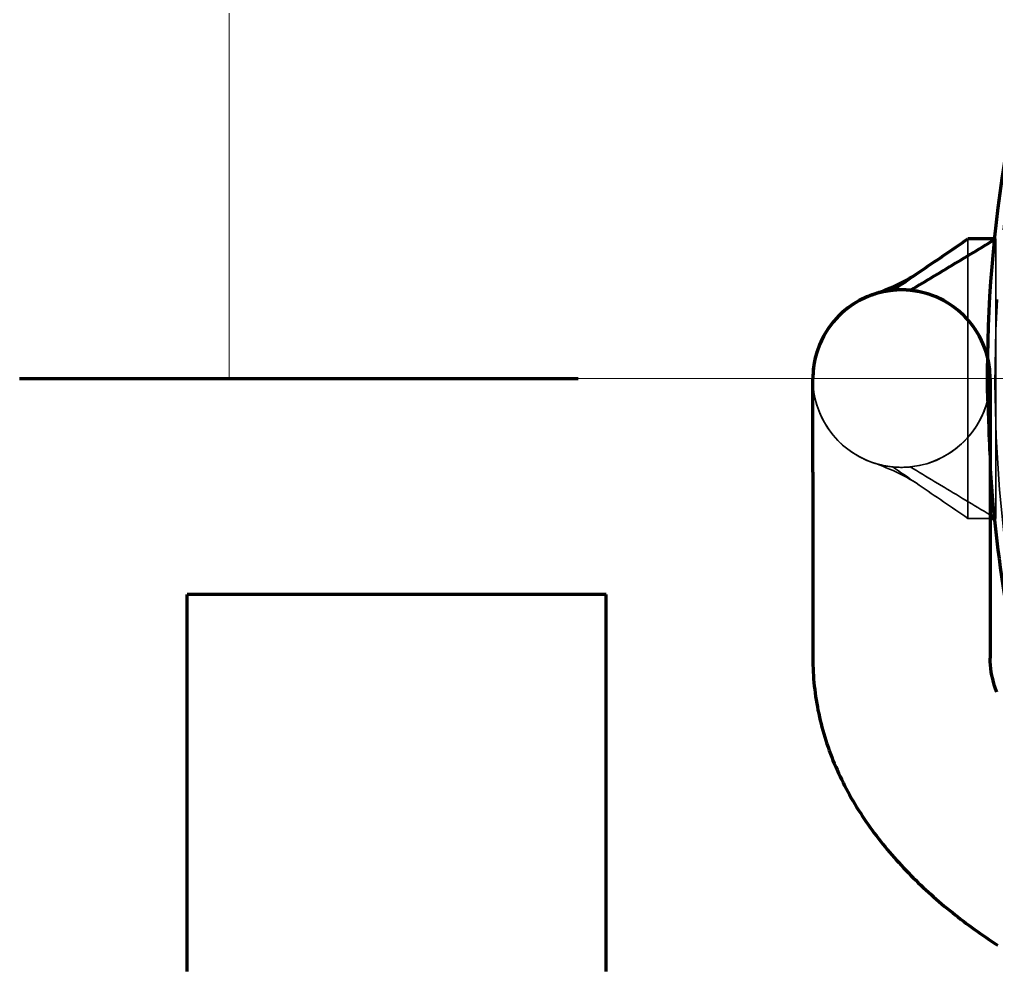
# Model space of a CAD drawing. Header units: millimetres. Extents: x 0 to 2382, y 0 to 420.
# Drawn here: x 123 to 136.99, y 124.69 to 138.23 of the extents above; entities that cross this region are included whole.
import ezdxf

# ---------------------------------------------------------------- set-up
doc = ezdxf.new("R2010")
doc.units = ezdxf.units.MM
doc.linetypes.add('IRAM-E-TRAZOS', pattern=[5, 4, -1])
doc.linetypes.add('IRAM-F-TRAZO-PUNTO', pattern=[20, 15, -2, 1, -2])
for name, color, linetype, lineweight in [('01-VISIBLE', 7, 'CONTINUOUS', 70), ('02-OCULTA', 4, 'IRAM-E-TRAZOS', 35), ('03-EJE', 1, 'IRAM-F-TRAZO-PUNTO', 18), ('07-RECUADRO', 7, 'CONTINUOUS', 70), ('08-FINA', 5, 'CONTINUOUS', 18)]:
    doc.layers.add(name, color=color, linetype=linetype, lineweight=lineweight)

msp = doc.modelspace()

# ---------------------------------------------------------------- linework, layer by layer
at = {"layer": '01-VISIBLE'}
for p, q in [((136.96, 135.088), (136.58, 135.088)), ((134.36, 131.748), (134.36, 129.088)), ((136.9, 131.748), (136.9, 129.088)), ((136.9, 131.088), (136.96, 131.088)), ((131.4, 130), (125.4, 130))]:
    msp.add_line(p, q, dxfattribs=at)
for points in [[(135.756, 134.351), (135.799, 134.377), (135.842, 134.403), (135.885, 134.429), (135.928, 134.455), (135.971, 134.48), (136.014, 134.506), (136.057, 134.532), (136.1, 134.558), (136.143, 134.584), (136.186, 134.609), (136.229, 134.635), (136.271, 134.661), (136.314, 134.687), (136.357, 134.713), (136.4, 134.739), (136.443, 134.764), (136.486, 134.79), (136.529, 134.816), (136.572, 134.842), (136.615, 134.868), (136.658, 134.894), (136.701, 134.919), (136.744, 134.945), (136.787, 134.971), (136.829, 134.997), (136.872, 135.023), (136.915, 135.049), (136.958, 135.074)], [(135.882, 134.61), (135.926, 134.64), (135.97, 134.67), (136.013, 134.7), (136.057, 134.73), (136.1, 134.759), (136.144, 134.789), (136.188, 134.819), (136.231, 134.849), (136.275, 134.879), (136.318, 134.909), (136.362, 134.938), (136.406, 134.968), (136.449, 134.998), (136.493, 135.028), (136.536, 135.058), (136.58, 135.088)], [(135.211, 134.286), (135.261, 134.304), (135.311, 134.323), (135.361, 134.342), (135.41, 134.362), (135.46, 134.383), (135.509, 134.404), (135.557, 134.427), (135.605, 134.45), (135.653, 134.474), (135.7, 134.499), (135.747, 134.525), (135.793, 134.552), (135.838, 134.581), (135.882, 134.61)], [(135.504, 134.351), (135.546, 134.38), (135.588, 134.409), (135.63, 134.438), (135.672, 134.466), (135.714, 134.495), (135.756, 134.524), (135.798, 134.553), (135.84, 134.581), (135.882, 134.61)], [(134.36, 131.748), (134.36, 131.799), (134.36, 131.851), (134.36, 131.902), (134.36, 131.954), (134.36, 132.005), (134.36, 132.057), (134.36, 132.108), (134.36, 132.16), (134.36, 132.212), (134.36, 132.263), (134.36, 132.315), (134.36, 132.366), (134.36, 132.418), (134.36, 132.469), (134.36, 132.521), (134.36, 132.572), (134.36, 132.624), (134.36, 132.675), (134.36, 132.727), (134.36, 132.778), (134.36, 132.83), (134.36, 132.881), (134.36, 132.933), (134.36, 132.984), (134.36, 133.036), (134.36, 133.088)], [(136.9, 133.088), (136.9, 133.036), (136.9, 132.984), (136.9, 132.933), (136.9, 132.881), (136.9, 132.83), (136.9, 132.778), (136.9, 132.727), (136.9, 132.675), (136.9, 132.624), (136.9, 132.572), (136.9, 132.521), (136.9, 132.469), (136.9, 132.418), (136.9, 132.366), (136.9, 132.315), (136.9, 132.263), (136.9, 132.212), (136.9, 132.16), (136.9, 132.108), (136.9, 132.057), (136.9, 132.005), (136.9, 131.954), (136.9, 131.902), (136.9, 131.851), (136.9, 131.799), (136.9, 131.748)], [(136.9, 131.136), (136.91, 131.13), (136.919, 131.124), (136.929, 131.118), (136.939, 131.112), (136.949, 131.106), (136.958, 131.101)], [(125.4, 124.6), (125.4, 124.7), (125.4, 124.8), (125.4, 124.9), (125.4, 125), (125.4, 125.1), (125.4, 125.2), (125.4, 125.3), (125.4, 125.4), (125.4, 125.5), (125.4, 125.6), (125.4, 125.7), (125.4, 125.8), (125.4, 125.9), (125.4, 126), (125.4, 126.1), (125.4, 126.2), (125.4, 126.3), (125.4, 126.4), (125.4, 126.5), (125.4, 126.6), (125.4, 126.7), (125.4, 126.8), (125.4, 126.9), (125.4, 127), (125.4, 127.1), (125.4, 127.2), (125.4, 127.3), (125.4, 127.4), (125.4, 127.5), (125.4, 127.6), (125.4, 127.7), (125.4, 127.8), (125.4, 127.9), (125.4, 128), (125.4, 128.1), (125.4, 128.2), (125.4, 128.3), (125.4, 128.4), (125.4, 128.5), (125.4, 128.6), (125.4, 128.7), (125.4, 128.8), (125.4, 128.9), (125.4, 129), (125.4, 129.1), (125.4, 129.2), (125.4, 129.3), (125.4, 129.4), (125.4, 129.5), (125.4, 129.6), (125.4, 129.7), (125.4, 129.8), (125.4, 129.9), (125.4, 130)], [(131.4, 124.6), (131.4, 124.7), (131.4, 124.8), (131.4, 124.9), (131.4, 125), (131.4, 125.1), (131.4, 125.2), (131.4, 125.3), (131.4, 125.4), (131.4, 125.5), (131.4, 125.6), (131.4, 125.7), (131.4, 125.8), (131.4, 125.9), (131.4, 126), (131.4, 126.1), (131.4, 126.2), (131.4, 126.3), (131.4, 126.4), (131.4, 126.5), (131.4, 126.6), (131.4, 126.7), (131.4, 126.8), (131.4, 126.9), (131.4, 127), (131.4, 127.1), (131.4, 127.2), (131.4, 127.3), (131.4, 127.4), (131.4, 127.5), (131.4, 127.6), (131.4, 127.7), (131.4, 127.8), (131.4, 127.9), (131.4, 128), (131.4, 128.1), (131.4, 128.2), (131.4, 128.3), (131.4, 128.4), (131.4, 128.5), (131.4, 128.6), (131.4, 128.7), (131.4, 128.8), (131.4, 128.9), (131.4, 129), (131.4, 129.1), (131.4, 129.2), (131.4, 129.3), (131.4, 129.4), (131.4, 129.5), (131.4, 129.6), (131.4, 129.7), (131.4, 129.8), (131.4, 129.9), (131.4, 130)], [(134.36, 129.088), (134.36, 129.037), (134.361, 128.987), (134.363, 128.937), (134.365, 128.888), (134.368, 128.838), (134.372, 128.788), (134.376, 128.738), (134.381, 128.688), (134.387, 128.638), (134.393, 128.589), (134.4, 128.539), (134.408, 128.49), (134.416, 128.44), (134.425, 128.391), (134.434, 128.342), (134.444, 128.293), (134.455, 128.244), (134.466, 128.196), (134.478, 128.147), (134.491, 128.099), (134.504, 128.05), (134.518, 128.002), (134.532, 127.954), (134.547, 127.907), (134.563, 127.859), (134.579, 127.812), (134.596, 127.765), (134.613, 127.718), (134.631, 127.671), (134.649, 127.624), (134.668, 127.578), (134.688, 127.532), (134.708, 127.486), (134.729, 127.441), (134.75, 127.395), (134.771, 127.35), (134.793, 127.305), (134.816, 127.261), (134.839, 127.216), (134.863, 127.172), (134.887, 127.129), (134.911, 127.085), (134.936, 127.042), (134.962, 126.999), (134.988, 126.956), (135.014, 126.913), (135.041, 126.871), (135.068, 126.829), (135.096, 126.788), (135.124, 126.746), (135.153, 126.705), (135.182, 126.664), (135.211, 126.624), (135.241, 126.583), (135.271, 126.544), (135.301, 126.504), (135.332, 126.464), (135.363, 126.425), (135.395, 126.386), (135.426, 126.348), (135.459, 126.31), (135.491, 126.272), (135.524, 126.234), (135.557, 126.197), (135.591, 126.16), (135.625, 126.123), (135.659, 126.086), (135.693, 126.05), (135.728, 126.014), (135.763, 125.978), (135.798, 125.943), (135.834, 125.908), (135.87, 125.873), (135.906, 125.838), (135.942, 125.804), (135.979, 125.77), (136.016, 125.736), (136.053, 125.703), (136.09, 125.669), (136.128, 125.636), (136.166, 125.604), (136.204, 125.571), (136.242, 125.539), (136.281, 125.507), (136.32, 125.476), (136.359, 125.444), (136.398, 125.413), (136.437, 125.382), (136.477, 125.352), (136.517, 125.321), (136.556, 125.291), (136.597, 125.261), (136.637, 125.232), (136.677, 125.203), (136.718, 125.173), (136.759, 125.145), (136.8, 125.116), (136.841, 125.088), (136.883, 125.06), (136.924, 125.032), (136.966, 125.004), (137.008, 124.977)], [(136.995, 128.599), (136.978, 128.646), (136.962, 128.693), (136.948, 128.741), (136.936, 128.79), (136.925, 128.839), (136.916, 128.888), (136.909, 128.938), (136.904, 128.987), (136.901, 129.037), (136.9, 129.088)]]:
    msp.add_lwpolyline(points, dxfattribs=at)
for centre, radius, start, end in [((156.5, 133.088), 19.643, 141.3594, -179.078), ((135.63, 133.088), 1.27, 0, 180), ((135.63, 133.088), 1.27, 95.7106, 109.2851), ((135.63, 133.088), 1.27, 84.2894, 95.7106), ((135.63, 133.088), 1.27, 14.4105, 84.2894), ((135.63, 133.088), 1.27, 109.2851, -180), ((156.5, 133.088), 19.643, -176.2303, -164.1766)]:
    msp.add_arc(centre, radius, start, end, dxfattribs=at)
at = {"layer": '02-OCULTA'}
for p, q in [((136.58, 135.088), (136.58, 131.088)), ((136.58, 131.088), (136.58, 135.088)), ((136.58, 135.088), (136.98, 135.088)), ((136.98, 135.088), (136.96, 135.088)), ((136.98, 133.088), (136.98, 135.088)), ((136.98, 131.088), (136.98, 135.088)), ((136.98, 131.088), (136.98, 133.088)), ((136.58, 131.088), (136.9, 131.088)), ((136.58, 131.088), (136.98, 131.088)), ((136.96, 131.088), (136.98, 131.088))]:
    msp.add_line(p, q, dxfattribs=at)
for points in [[(136.958, 135.074), (136.962, 135.077), (136.966, 135.079), (136.969, 135.081), (136.973, 135.083), (136.976, 135.085), (136.98, 135.088)], [(135.211, 131.889), (135.261, 131.871), (135.311, 131.852), (135.361, 131.833), (135.41, 131.813), (135.46, 131.792), (135.509, 131.771), (135.557, 131.748), (135.605, 131.725), (135.653, 131.701), (135.7, 131.676), (135.747, 131.65), (135.793, 131.623), (135.838, 131.594), (135.882, 131.565)], [(135.504, 131.824), (135.546, 131.795), (135.588, 131.766), (135.63, 131.737), (135.672, 131.709), (135.714, 131.68), (135.756, 131.651), (135.798, 131.622), (135.84, 131.594), (135.882, 131.565)], [(135.756, 131.824), (135.8, 131.797), (135.844, 131.771), (135.888, 131.744), (135.932, 131.718), (135.976, 131.691), (136.02, 131.665), (136.064, 131.639), (136.108, 131.612), (136.152, 131.586), (136.196, 131.559), (136.24, 131.533), (136.284, 131.506), (136.328, 131.48), (136.372, 131.453), (136.416, 131.427), (136.46, 131.4), (136.504, 131.374), (136.548, 131.347), (136.592, 131.321), (136.636, 131.294), (136.68, 131.268), (136.724, 131.242), (136.768, 131.215), (136.812, 131.189), (136.856, 131.162), (136.9, 131.136)], [(135.882, 131.565), (135.926, 131.535), (135.97, 131.505), (136.013, 131.475), (136.057, 131.445), (136.1, 131.416), (136.144, 131.386), (136.188, 131.356), (136.231, 131.326), (136.275, 131.296), (136.318, 131.266), (136.362, 131.237), (136.406, 131.207), (136.449, 131.177), (136.493, 131.147), (136.536, 131.117), (136.58, 131.088)], [(136.958, 131.101), (136.962, 131.098), (136.966, 131.096), (136.969, 131.094), (136.973, 131.092), (136.976, 131.09), (136.98, 131.088)], [(125.4, 130), (125.4, 129.95), (125.4, 129.9), (125.4, 129.85), (125.4, 129.799), (125.4, 129.749), (125.4, 129.699), (125.4, 129.649), (125.4, 129.599), (125.4, 129.549), (125.4, 129.499), (125.4, 129.449), (125.4, 129.398), (125.4, 129.348), (125.4, 129.298), (125.4, 129.248), (125.4, 129.198), (125.4, 129.148), (125.4, 129.098), (125.4, 129.048), (125.4, 128.997), (125.4, 128.947), (125.4, 128.897), (125.4, 128.847), (125.4, 128.797), (125.4, 128.747), (125.4, 128.697), (125.4, 128.647), (125.4, 128.596), (125.4, 128.546), (125.4, 128.496), (125.4, 128.446), (125.4, 128.396), (125.4, 128.346), (125.4, 128.296), (125.4, 128.246), (125.4, 128.195), (125.4, 128.145), (125.4, 128.095), (125.4, 128.045), (125.4, 127.995), (125.4, 127.945), (125.4, 127.895), (125.4, 127.845), (125.4, 127.794), (125.4, 127.744), (125.4, 127.694), (125.4, 127.644), (125.4, 127.594), (125.4, 127.544), (125.4, 127.494), (125.4, 127.444), (125.4, 127.393), (125.4, 127.343), (125.4, 127.293), (125.4, 127.243), (125.4, 127.193), (125.4, 127.143), (125.4, 127.093), (125.4, 127.043), (125.4, 126.992), (125.4, 126.942), (125.4, 126.892), (125.4, 126.842), (125.4, 126.792), (125.4, 126.742), (125.4, 126.692), (125.4, 126.642), (125.4, 126.591), (125.4, 126.541), (125.4, 126.491), (125.4, 126.441), (125.4, 126.391), (125.4, 126.341), (125.4, 126.291), (125.4, 126.241), (125.4, 126.19), (125.4, 126.14), (125.4, 126.09), (125.4, 126.04), (125.4, 125.99), (125.4, 125.94), (125.4, 125.89), (125.4, 125.84), (125.4, 125.789), (125.4, 125.739), (125.4, 125.689), (125.4, 125.639), (125.4, 125.589), (125.4, 125.539), (125.4, 125.489), (125.4, 125.439), (125.4, 125.388), (125.4, 125.338), (125.4, 125.288), (125.4, 125.238), (125.4, 125.188), (125.4, 125.138), (125.4, 125.088), (125.4, 125.038), (125.4, 124.987), (125.4, 124.937), (125.4, 124.887), (125.4, 124.837), (125.4, 124.787), (125.4, 124.737), (125.4, 124.687)], [(131.4, 130), (131.4, 129.95), (131.4, 129.9), (131.4, 129.85), (131.4, 129.799), (131.4, 129.749), (131.4, 129.699), (131.4, 129.649), (131.4, 129.599), (131.4, 129.549), (131.4, 129.499), (131.4, 129.449), (131.4, 129.398), (131.4, 129.348), (131.4, 129.298), (131.4, 129.248), (131.4, 129.198), (131.4, 129.148), (131.4, 129.098), (131.4, 129.048), (131.4, 128.997), (131.4, 128.947), (131.4, 128.897), (131.4, 128.847), (131.4, 128.797), (131.4, 128.747), (131.4, 128.697), (131.4, 128.647), (131.4, 128.596), (131.4, 128.546), (131.4, 128.496), (131.4, 128.446), (131.4, 128.396), (131.4, 128.346), (131.4, 128.296), (131.4, 128.246), (131.4, 128.195), (131.4, 128.145), (131.4, 128.095), (131.4, 128.045), (131.4, 127.995), (131.4, 127.945), (131.4, 127.895), (131.4, 127.845), (131.4, 127.794), (131.4, 127.744), (131.4, 127.694), (131.4, 127.644), (131.4, 127.594), (131.4, 127.544), (131.4, 127.494), (131.4, 127.444), (131.4, 127.393), (131.4, 127.343), (131.4, 127.293), (131.4, 127.243), (131.4, 127.193), (131.4, 127.143), (131.4, 127.093), (131.4, 127.043), (131.4, 126.992), (131.4, 126.942), (131.4, 126.892), (131.4, 126.842), (131.4, 126.792), (131.4, 126.742), (131.4, 126.692), (131.4, 126.642), (131.4, 126.591), (131.4, 126.541), (131.4, 126.491), (131.4, 126.441), (131.4, 126.391), (131.4, 126.341), (131.4, 126.291), (131.4, 126.241), (131.4, 126.19), (131.4, 126.14), (131.4, 126.09), (131.4, 126.04), (131.4, 125.99), (131.4, 125.94), (131.4, 125.89), (131.4, 125.84), (131.4, 125.789), (131.4, 125.739), (131.4, 125.689), (131.4, 125.639), (131.4, 125.589), (131.4, 125.539), (131.4, 125.489), (131.4, 125.439), (131.4, 125.388), (131.4, 125.338), (131.4, 125.288), (131.4, 125.238), (131.4, 125.188), (131.4, 125.138), (131.4, 125.088), (131.4, 125.038), (131.4, 124.987), (131.4, 124.937), (131.4, 124.887), (131.4, 124.837), (131.4, 124.787), (131.4, 124.737), (131.4, 124.687)]]:
    msp.add_lwpolyline(points, dxfattribs=at)
msp.add_circle((156.5, 133.088), 19.643, dxfattribs=at)
for centre, radius, start, end in [((156.5, 133.088), 19.53, 162, 18), ((156.5, 133.088), 19.53, 162, 18), ((135.63, 133.088), 1.27, 0, 14.4105), ((135.63, 133.088), 1.27, 180, 0), ((135.63, 133.088), 1.27, -180, -109.2851), ((135.63, 133.088), 1.27, -84.2894, 0), ((156.5, 133.088), 19.643, -179.078, -176.2303), ((135.63, 133.088), 1.27, -109.2851, -95.7106), ((135.63, 133.088), 1.27, -95.7106, -84.2894)]:
    msp.add_arc(centre, radius, start, end, dxfattribs=at)
at = {"layer": '03-EJE'}
for p, q in [((123, 133.088), (190, 133.088)), ((136.7, 133.088), (176.3, 133.088))]:
    msp.add_line(p, q, dxfattribs=at)
at = {"layer": '07-RECUADRO'}
msp.add_line((123, 133.088), (131, 133.088), dxfattribs=at)
at = {"layer": '08-FINA'}
msp.add_line((126, 133.088), (126, 142.088), dxfattribs=at)

doc.saveas('drawing.dxf')
